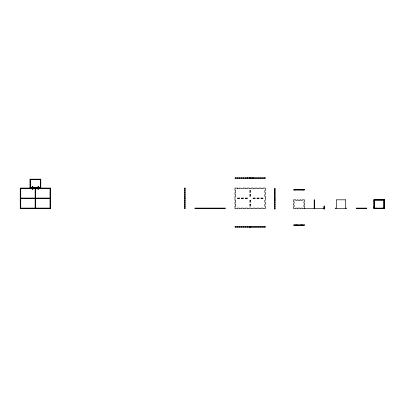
<?xml version="1.0" encoding="UTF-8"?>
<svg xmlns="http://www.w3.org/2000/svg" width="405" height="405" viewBox="0 0 405 405"><rect width="100%" height="100%" fill="white"/><g stroke="black" fill="none" stroke-linecap="round" stroke-linejoin="round"><path stroke-width="0.61" d="M30.031 179.668L40.297 179.668M30.031 181.136L30.517 181.136M30.031 182.599L30.517 182.599M30.031 184.558L30.517 184.558M30.031 186.022L30.517 186.022M30.031 187.49L40.297 187.49M32.349 187.586L32.84 187.586M37.974 187.586L38.465 187.586M32.349 187.981L30.031 187.981L30.031 179.177L40.783 179.177L40.783 187.981L38.465 187.981M32.84 187.981L37.974 187.981M32.349 188.077L20.25 188.077L20.25 208.61L50.564 208.61L50.564 188.077L38.465 188.077M32.84 188.077L37.974 188.077M20.25 188.568L50.564 188.568M184.639 188.568L185.125 188.568M274.6 189.054L275.091 189.054M20.25 190.522L20.741 190.522M35.164 190.522L35.65 190.522M50.073 190.522L50.564 190.522M184.639 190.522L185.125 190.522M274.6 191.008L275.091 191.008M20.25 192.476L20.741 192.476M35.164 192.476L35.65 192.476M50.073 192.476L50.564 192.476M184.639 192.476L185.125 192.476M274.6 192.967L275.091 192.967M20.25 194.43L20.741 194.43M35.164 194.43L35.65 194.43M50.073 194.43L50.564 194.43M184.639 194.43L185.125 194.43M274.6 194.921L275.091 194.921M20.25 196.39L20.741 196.39M35.164 196.39L35.65 196.39M50.073 196.39L50.564 196.39M184.639 196.39L185.125 196.39M274.6 196.876L275.091 196.876M20.25 198.101L50.564 198.101M184.639 198.101L185.125 198.101M20.25 198.587L50.564 198.587M184.639 198.587L185.125 198.587M274.6 198.587L275.091 198.587M274.6 199.078L275.091 199.078M20.25 200.298L20.741 200.298M35.164 200.298L35.65 200.298M50.073 200.298L50.564 200.298M184.639 200.298L185.125 200.298M314.199 200.298L314.69 200.298M373.8 200.298L384.067 200.298M274.6 200.789L275.091 200.789M314.199 201.766L314.69 201.766M373.8 201.766L374.286 201.766M20.25 202.257L20.741 202.257M35.164 202.257L35.65 202.257M50.073 202.257L50.564 202.257M184.639 202.257L185.125 202.257M274.6 202.743L275.091 202.743M314.199 203.234L314.69 203.234M373.8 203.234L374.286 203.234M20.25 204.211L20.741 204.211M35.164 204.211L35.65 204.211M50.073 204.211L50.564 204.211M184.639 204.211L185.125 204.211M274.6 204.702L275.091 204.702M314.199 205.188L314.69 205.188M373.8 205.188L374.286 205.188M20.25 206.165L20.741 206.165M35.164 206.165L35.65 206.165M50.073 206.165L50.564 206.165M184.639 206.165L185.125 206.165M274.6 206.656L275.091 206.656M314.199 206.656L314.69 206.656M373.8 206.656L374.286 206.656M323.98 207.142L324.466 207.142M323.98 207.633L324.466 207.633M384.067 207.633L383.773 207.633L383.773 200.298M384.553 207.633L384.553 208.124M20.25 208.124L50.564 208.124M184.639 208.124L185.125 208.124M314.199 208.124L314.69 208.124M323.98 208.124L324.466 208.124M384.067 208.124L373.602 208.124L373.602 207.633L374.579 207.633L374.579 200.298M274.6 208.61L275.091 208.61M324.466 208.61L302.464 208.61L302.464 208.124L300.996 208.124L300.996 208.61L300.019 208.61L300.019 208.124L298.065 208.124L298.065 208.61L297.088 208.61L297.088 208.124L295.62 208.124L295.62 208.61L293.666 208.61L293.666 206.656L294.151 206.656L294.151 205.188L293.666 205.188L293.666 203.234L294.151 203.234L294.151 201.766L293.666 201.766L293.666 199.812L295.62 199.812L295.62 200.298L297.088 200.298L297.088 199.812L298.065 199.812L298.065 200.298L300.019 200.298L300.019 199.812L300.996 199.812L300.996 200.298L302.464 200.298L302.464 199.812L304.423 199.812L304.423 201.766L303.932 201.766L303.932 203.234L304.423 203.234L304.423 205.188L303.932 205.188L303.932 206.656L304.423 206.656L304.423 208.61M384.259 199.812L384.259 199.321L374.093 199.321L374.093 199.812M384.067 199.812L384.067 208.61M382.234 208.124L382.234 208.61M381.743 208.124L381.743 208.61M376.609 208.124L376.609 208.61M376.118 208.124L376.118 208.61M374.286 199.812L374.286 208.61M365.953 208.124L365.953 208.61M356.759 208.124L356.759 208.61M314.69 208.61L314.69 199.812L314.199 199.812L314.199 208.61M303.932 189.545L303.932 190.031M303.932 224.866L303.932 225.357M303.639 189.545L303.639 190.031M302.464 189.545L302.464 190.031M302.464 224.866L302.464 225.357M302.1 224.866L302.1 225.357M301.609 224.866L301.609 225.357M300.996 189.545L300.996 190.031M300.996 224.866L300.996 225.357M300.019 189.545L300.019 190.031M300.019 224.866L300.019 225.357M298.065 189.545L298.065 190.031M298.065 224.866L298.065 225.357M297.088 189.545L297.088 190.031M297.088 224.866L297.088 225.357M296.475 224.866L296.475 225.357M295.989 224.866L295.989 225.357M295.62 189.545L295.62 190.031M295.62 224.866L295.62 225.357M294.445 189.545L294.445 190.031M294.151 189.545L294.151 190.031M294.151 224.866L294.151 225.357M264.824 177.81L264.824 178.296M264.824 226.704L264.824 227.19M262.865 177.81L262.865 178.296M262.865 226.704L262.865 227.19M260.911 177.81L260.911 178.296M260.911 226.704L260.911 227.19M258.957 177.81L258.957 178.296M258.957 226.704L258.957 227.19M256.998 177.81L256.998 178.296M256.998 226.704L256.998 227.19M255.044 177.81L255.044 178.296M255.044 226.704L255.044 227.19M253.211 177.81L253.211 178.296M253.09 177.81L253.09 178.296M253.09 226.704L253.09 227.19M252.72 177.81L252.72 178.296M251.13 177.81L251.13 178.296M251.13 226.704L251.13 227.19M250.396 177.81L250.396 178.296M250.396 226.704L250.396 227.19M250.153 177.81L250.153 178.296M250.153 226.704L250.153 227.19M249.91 177.81L249.91 178.296M249.91 226.704L249.91 227.19M249.176 177.81L249.176 178.296M249.176 226.704L249.176 227.19M247.587 177.81L247.587 178.296M247.222 177.81L247.222 178.296M247.222 226.704L247.222 227.19M247.101 177.81L247.101 178.296M245.263 177.81L245.263 178.296M245.263 226.704L245.263 227.19M243.309 177.81L243.309 178.296M243.309 226.704L243.309 227.19M241.355 177.81L241.355 178.296M241.355 226.704L241.355 227.19M239.401 177.81L239.401 178.296M239.401 226.704L239.401 227.19M237.441 177.81L237.441 178.296M237.441 226.704L237.441 227.19M235.487 177.81L235.487 178.296M235.487 226.704L235.487 227.19M224.729 208.124L224.729 208.61M222.775 208.124L222.775 208.61M220.821 208.124L220.821 208.61M218.862 208.124L218.862 208.61M216.908 208.124L216.908 208.61M214.954 208.124L214.954 208.61M212.995 208.124L212.995 208.61M210.306 208.124L210.306 208.61M209.82 208.124L209.82 208.61M207.127 208.124L207.127 208.61M205.173 208.124L205.173 208.61M203.219 208.124L203.219 208.61M201.26 208.124L201.26 208.61M199.306 208.124L199.306 208.61M197.351 208.124L197.351 208.61M195.397 208.124L195.397 208.61M50.073 188.568L50.073 208.61M48.119 198.101L48.119 198.587M48.119 208.124L48.119 208.61M46.165 198.101L46.165 198.587M46.165 208.124L46.165 208.61M44.206 198.101L44.206 198.587M44.206 208.124L44.206 208.61M42.252 198.101L42.252 198.587M42.252 208.124L42.252 208.61M40.297 179.177L40.297 187.981M40.297 198.101L40.297 198.587M40.297 208.124L40.297 208.61M38.338 198.101L38.338 198.587M38.338 208.124L38.338 208.61M36.384 208.124L36.384 208.61M35.65 188.077L35.65 208.61M35.164 188.077L35.164 208.61M34.43 208.124L34.43 208.61M32.471 198.101L32.471 198.587M32.471 208.124L32.471 208.61M30.517 179.177L30.517 187.981M30.517 198.101L30.517 198.587M30.517 208.124L30.517 208.61M28.563 198.101L28.563 198.587M28.563 208.124L28.563 208.61M26.608 198.101L26.608 198.587M26.608 208.124L26.608 208.61M24.649 198.101L24.649 198.587M24.649 208.124L24.649 208.61M22.695 198.101L22.695 198.587M22.695 208.124L22.695 208.61M20.741 188.568L20.741 208.61M265.31 177.81L234.996 177.81L234.996 178.296L265.31 178.296L265.31 177.81M32.84 186.513L32.349 186.513L32.349 189.545L32.84 189.545L32.84 186.513M38.465 186.513L37.974 186.513L37.974 189.545L38.465 189.545L38.465 186.513M185.125 188.077L184.639 188.077L184.639 208.61L185.125 208.61L185.125 188.077M237.441 188.077L234.996 188.077L234.996 190.522L235.487 190.522L235.487 192.476L234.996 192.476L234.996 194.43L235.487 194.43L235.487 196.39L234.996 196.39L234.996 200.298L235.487 200.298L235.487 202.257L234.996 202.257L234.996 204.211L235.487 204.211L235.487 206.165L234.996 206.165L234.996 208.61L237.441 208.61L237.441 208.124L239.401 208.124L239.401 208.61L241.355 208.61L241.355 208.124L243.309 208.124L243.309 208.61L245.263 208.61L245.263 208.124L247.222 208.124L247.222 208.61L249.176 208.61L249.176 208.124L251.13 208.124L251.13 208.61L253.09 208.61L253.09 208.124L255.044 208.124L255.044 208.61L256.998 208.61L256.998 208.124L258.957 208.124L258.957 208.61L260.911 208.61L260.911 208.124L262.865 208.124L262.865 208.61L265.31 208.61L265.31 206.165L264.824 206.165L264.824 204.211L265.31 204.211L265.31 202.257L264.824 202.257L264.824 200.298L265.31 200.298L265.31 196.39L264.824 196.39L264.824 194.43L265.31 194.43L265.31 192.476L264.824 192.476L264.824 190.522L265.31 190.522L265.31 188.077L262.865 188.077L262.865 188.568L260.911 188.568L260.911 188.077L258.957 188.077L258.957 188.568L256.998 188.568L256.998 188.077L255.044 188.077L255.044 188.568L253.09 188.568L253.09 188.077L251.13 188.077L251.13 188.568L249.176 188.568L249.176 188.077L247.222 188.077L247.222 188.568L245.263 188.568L245.263 188.077L243.309 188.077L243.309 188.568L239.401 188.077L239.401 188.568L237.441 188.568L237.441 188.077M275.091 188.568L274.6 188.568L274.6 209.101L275.091 209.101L275.091 188.568M304.423 189.545L293.666 189.545L293.666 190.031L304.423 190.031L304.423 189.545M250.396 190.522L249.91 190.522L249.91 192.476L250.396 192.476L250.396 190.522M250.396 194.43L249.91 194.43L249.91 196.39L250.396 196.39L250.396 194.43M239.401 198.101L237.441 198.101L237.441 198.587L239.401 198.587L239.401 198.101M243.309 198.101L241.355 198.101L241.355 198.587L243.309 198.587L243.309 198.101M247.222 198.101L245.263 198.101L245.263 198.587L247.222 198.587L247.222 198.101M255.044 198.101L253.09 198.101L253.09 198.587L255.044 198.587L255.044 198.101M258.957 198.101L256.998 198.101L256.998 198.587L258.957 198.587L258.957 198.101M262.865 198.101L260.911 198.101L260.911 198.587L262.865 198.587L262.865 198.101M345.516 199.812L336.322 199.812L336.322 208.124L335.345 208.124L335.345 208.61L346.493 208.61L346.493 208.124L345.516 208.124L345.516 199.812M384.553 199.812L373.8 199.812L373.8 208.61L384.553 208.61L384.553 199.812M250.396 200.298L249.91 200.298L249.91 202.257L250.396 202.257L250.396 200.298M250.396 204.211L249.91 204.211L249.91 206.165L250.396 206.165L250.396 204.211M324.466 206.069L323.98 206.069L323.98 209.101L324.466 209.101L324.466 206.069M225.22 208.124L194.906 208.124L194.906 208.61L225.22 208.61L225.22 208.124M366.439 208.124L356.273 208.124L356.273 208.61L366.439 208.61L366.439 208.124M304.423 224.866L293.666 224.866L293.666 225.357L304.423 225.357L304.423 224.866M265.31 226.704L234.996 226.704L234.996 227.19L265.31 227.19L265.31 226.704"/></g></svg>
